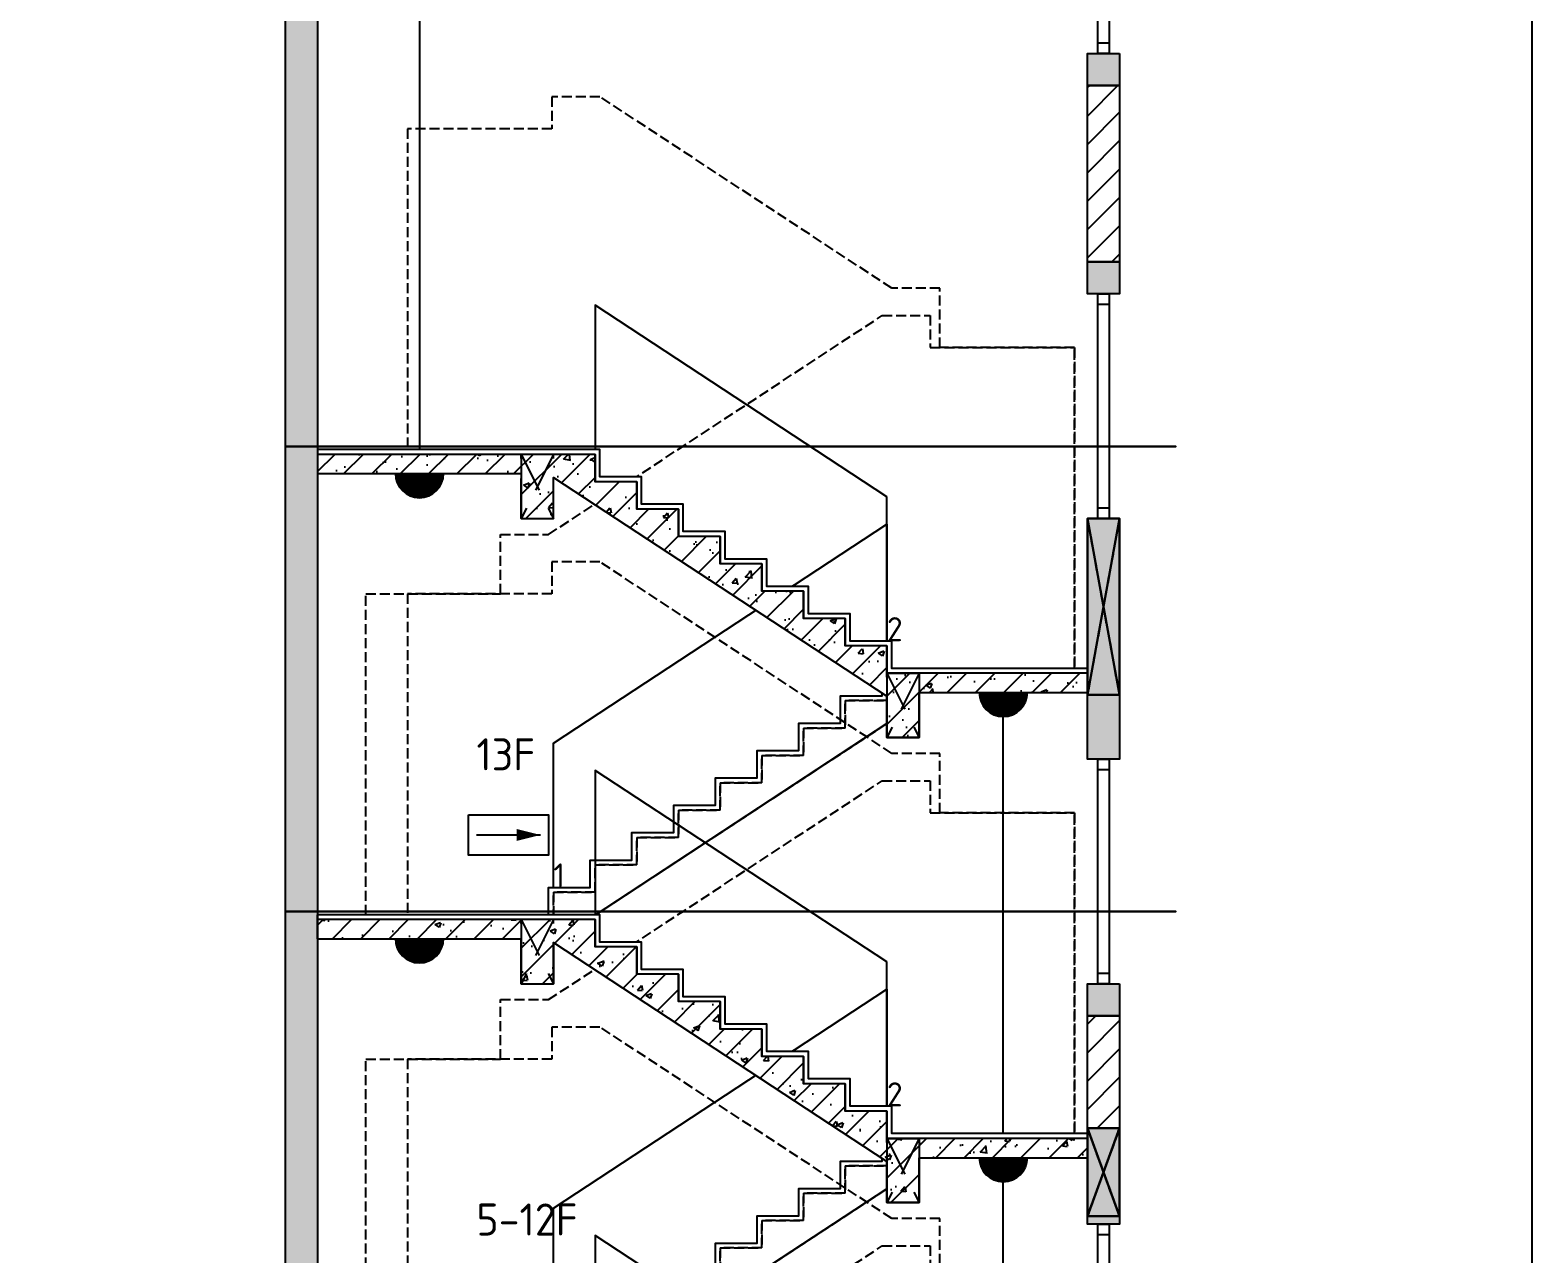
# Model space of a CAD drawing. Header units: millimetres. Extents: x -714894 to -19295, y 3400 to 234118.
# Drawn here: x -366512 to -357147, y 153308 to 160938 of the extents above; entities that cross this region are included whole.
import ezdxf

# ---------------------------------------------------------------- set-up
doc = ezdxf.new("R2010")
doc.units = ezdxf.units.MM
doc.header["$LTSCALE"] = 500
for name, pattern in [('DASH', [0.35, 0.25, -0.1]), ('DASHED', [0.75, 0.5, -0.25]), ('HIDDEN', [0.375, 0.25, -0.125])]:
    doc.linetypes.add(name, pattern=pattern)
for name, color, linetype in [('A_WALL_HACH', 251, 'Continuous'), ('AD-LEVL-HIGH', 61, 'Continuous'), ('AE-ABOV', 154, 'HIDDEN'), ('AE-ELEV-4-RAIL', 251, 'Continuous'), ('AE-FLOR', 151, 'Continuous'), ('AE-FNSH', 11, 'Continuous'), ('AE-STRU-HACH', 40, 'Continuous'), ('AE-WALL', 255, 'Continuous'), ('AE-WALL-HACH', 15, 'Continuous'), ('AE-WIND', 11, 'Continuous'), ('C-SHET-SHET', 144, 'Continuous'), ('C-XREF-INT', 7, 'Continuous'), ('E-LITE-LITE', 3, 'Continuous'), ('E-LITE-WIRE', 4, 'Continuous'), ('E-UNIV-EL', 140, 'Continuous'), ('S_BEAM', 4, 'DASHED')]:
    doc.layers.add(name, color=color, linetype=linetype)
doc.layers.add('DEFPOINTS-1', color=251, linetype='Continuous', plot=False)
doc.layers.add('DEFPOINTS-2', color=7, linetype='DASH', plot=False)
doc.styles.add('TH-STYLE3', font='tssdeng.shx', dxfattribs={"width": 0.65, "bigfont": 'tssdchn.shx'})
pattern_1 = [(45, (0, 0), (-88.3883, 88.3883), []), (50, (0, 0), (358.63, -31.376), [37.5, -412.5]), (355, (0, 0), (-69.376, 376.096), [30, -330]), (100.451, (29.9, -2.6), (289.255, 344.72), [31.87, -350.57]), (46.184, (0, 100), (533.62, -82.76), [56.25, -618.75]), (96.636, (44.47, 93.1), (467.33, 487.06), [47.805, -525.856]), (351.184, (0, 100), (467.33, 487.06), [45, -495]), (21, (50, 75), (298.454, -201.31), [37.5, -412.5]), (326, (50, 75), (121.658, 362.575), [30, -330]), (71.451, (74.87, 58.22), (420.11, 161.265), [31.87, -350.57]), (37.5, (0, 0), (6.08, 166.447), [0, -326, 0, -335, 0, -331.25]), (7.5, (0, 0), (131.535, 197.206), [0, -191, 0, -318.5, 0, -126.25]), (327.5, (-111.5, 0), (266.911, -11.2774), [0, -125, 0, -390, 0, -517.5]), (317.5, (-161.5, 0), (291.593, 50.052), [0, -162.5, 0, -259, 0, -367.5])]
pattern_2 = [(45.0573, (-0.09, 89.76), (-88.4767, 88.29995), [])]
pattern_3 = [(45.0573, (0, 0), (-88.4767, 88.2999), []), (50.0573, (0, 0), (358.6613, -31.0174), [37.5, -412.5]), (355.0573, (0, 0), (-69.7517, 376.0265), [30, -330]), (100.5087, (29.9, -2.6), (288.91, 345.009), [31.87, -350.571]), (46.2415, (-0.1, 100), (533.703, -82.226), [56.25, -618.75]), (96.6929, (44.4, 93.15), (466.844, 487.526), [47.805, -525.8565]), (351.2415, (-0.1, 100), (466.844, 487.526), [45, -495]), (21.0573, (49.92, 75.05), (298.6547, -201.011), [37.5, -412.5]), (326.0573, (49.92, 75.05), (121.295, 362.6965), [30, -330]), (71.5087, (74.8, 58.3), (419.95, 161.6853), [31.87, -350.571]), (37.5573, (0, 0), (5.9135, 166.4529), [0, -326, 0, -335, 0, -331.25]), (7.5573, (0, 0), (131.3375, 197.3373), [0, -191, 0, -318.5, 0, -126.25]), (327.5573, (-111.5, -0.11), (266.92236, -11.0105), [0, -125, 0, -390, 0, -517.5]), (317.5573, (-161.5, -0.16), (291.5429, 50.344), [0, -162.5, 0, -259, 0, -367.5])]

# ---------------------------------------------------------------- blocks, each defined once
blk = doc.blocks.new('E-BL302-2')
blk.add_line((-1.5, 0), (1.5, 0))
at = {"const_width": 1.5}
blk.add_lwpolyline([(-0.75, 0, 1), (0.75, 0, 1)], format="xyb", dxfattribs=at)
blk.add_arc((0, 0), 1.5, 180, 0)
blk = doc.blocks.new('13F_200805183930804793')
at = {"layer": 'AE-ABOV', "color": 11, "linetype": 'DASH', "ltscale": 0.5}
blk.add_lwpolyline([(2730, 3535.3), (1890, 3535.3), (1890, 3905.9), (1590, 3905.9), (-230, 5100), (-530, 5100), (-530, 4900), (-1430, 4900)], dxfattribs=at)
at = {"layer": 'AE-ABOV', "linetype": 'DASH', "ltscale": 0.5}
blk.add_lwpolyline([(-1690, 2000), (-850, 2000), (-850, 2370.6), (-550, 2370.6), (1530, 3735.3), (1830, 3735.3), (1830, 3535.3), (2730, 3535.3)], dxfattribs=at)
at = {"layer": 'AE-ELEV-4-RAIL', "linetype": 'Continuous', "ltscale": 0.5}
for points in [[(1560, 1705.9), (1560, 2605.9), (-260, 3800), (-260, 2900)], [(-520, 170.6), (-520, 1070.6), (1560, 2435.3), (1560, 1535.3)]]:
    blk.add_lwpolyline(points, dxfattribs=at)
at = {"layer": 'AE-FLOR', "color": 154, "linetype": 'Continuous', "ltscale": 0.5}
for points in [[(-1990, -30), (-1990, 0), (-550, 0), (-550, 170.6), (-290, 170.6), (-290, 341.2), (-30, 341.2), (-30, 511.8), (230, 511.8), (230, 682.4), (490, 682.4), (490, 852.9), (750, 852.9), (750, 1023.5), (1010, 1023.5), (1010, 1194.1), (1270, 1194.1), (1270, 1364.7), (1530, 1364.7), (1530, 1535.3), (2810, 1535.3), (2810, 1505.3)], [(2810, 1505.3), (2810, 1385.3), (1760, 1385.3), (1760, 1105.3), (1560, 1105.3), (1560, 1191.2), (-484.1, -150), (-520, -150), (-520, -430), (-720, -430), (-720, -150), (-1990, -150), (-1990, -30)]]:
    blk.add_lwpolyline(points, dxfattribs=at)
at = {"layer": 'AE-FLOR', "linetype": 'DASH', "ltscale": 0.5}
blk.add_lwpolyline([(-1990, -30), (-1990, 0), (-550, 0), (-550, 170.6), (-290, 170.6), (-290, 341.2), (-30, 341.2), (-30, 511.8), (230, 511.8), (230, 682.4), (490, 682.4), (490, 852.9), (750, 852.9), (750, 1023.5), (1010, 1023.5), (1010, 1194.1), (1270, 1194.1), (1270, 1364.7), (1530, 1364.7), (1530, 1535.3), (2810, 1535.3), (2810, 1505.3), (1560, 1505.3), (1560, 1334.7), (1300, 1334.7), (1300, 1164.1), (1040, 1164.1), (1040, 993.5), (780, 993.5), (780, 822.9), (520, 822.9), (520, 652.4), (260, 652.4), (260, 481.8), (0, 481.8), (0, 311.2), (-260, 311.2), (-260, 140.6), (-520, 140.6), (-520, -30), (-1990, -30)], dxfattribs=at)
at = {"layer": 'AE-FLOR', "color": 154, "linetype": 'DASH', "ltscale": 0.5}
blk.add_lwpolyline([(2810, 1505.3), (2810, 1385.3), (1760, 1385.3), (1760, 1105.3), (1560, 1105.3), (1560, 1191.2), (-484.1, -150), (-520, -150), (-520, -430), (-720, -430), (-720, -150), (-1990, -150), (-1990, -30), (-520, -30), (-520, 140.6), (-260, 140.6), (-260, 311.2), (0, 311.2), (0, 481.8), (260, 481.8), (260, 652.4), (520, 652.4), (520, 822.9), (780, 822.9), (780, 993.5), (1040, 993.5), (1040, 1164.1), (1300, 1164.1), (1300, 1334.7), (1560, 1334.7), (1560, 1505.3), (2810, 1505.3)], dxfattribs=at)
at = {"layer": 'AE-FNSH', "linetype": 'Continuous', "ltscale": 0.5}
blk.add_lwpolyline([(-230, 2900), (-1990, 2900), (-1990, 2870), (-230, 2870), (-230, 2900)], dxfattribs=at)
at = {"layer": 'DEFPOINTS-2', "linetype": 'DASH', "ltscale": 0.5}
for points in [[(-1430, 4900), (-1430, 2900)], [(2730, 3535.3), (2730, 1535.3)], [(2730, 1535.3), (2730, 3535.3)], [(-1690, 0), (-1690, 2000)]]:
    blk.add_lwpolyline(points, dxfattribs=at)
at = {"layer": 'S_BEAM', "color": 4, "linetype": 'DASHED'}
blk.add_lwpolyline([(-520, -30), (-520, -430), (-720, -430), (-720, -30), (-520, -30), (-720, -430), (-720, -30), (-520, -430), (-520, -30), (-520, -430), (-720, -430), (-720, -30), (-520, -30), (-720, -430), (-720, -30), (-520, -430), (-520, -30), (-520, -430), (-520, -30), (-520, -430)], dxfattribs=at)
at = {"layer": 'DEFPOINTS-1', "transparency": 33554531, "style": 'TH-STYLE3'}
for s, height, p in [('2', 150, (1560, 1705.3)), ('13F', 200, (-1000, 900)), ('1', 150, (-520, 170))]:
    blk.add_text(s, height=height, dxfattribs=at).set_placement(p)
blk.add_wipeout([(-260, 2870), (-1990, 2870), (-1990, 2750), (-720, 2750), (-720, 2470), (-520, 2470), (-520, 2750), (-260, 2750)]).dxf.layer = 'AE-WALL'
at = {"layer": 'A_WALL_HACH'}
h = blk.add_hatch(dxfattribs=at)
h.set_pattern_fill('钢筋混凝土', color=30, scale=50, style=0)
h.set_pattern_definition(pattern_1)
h.paths.add_polyline_path([(-260, 2870), (-1990, 2870), (-1990, 2750), (-720, 2750), (-720, 2470), (-520, 2470), (-520, 2750), (-260, 2750)], flags=0)
at = {"layer": 'AE-WALL', "linetype": 'Continuous', "ltscale": 0.5}
blk.add_lwpolyline([(-260, 2870), (-1990, 2870), (-1990, 2750), (-720, 2750), (-720, 2470), (-520, 2470), (-520, 2750), (-260, 2750), (-260, 2870)], close=True, dxfattribs=at)
blk.add_wipeout([(2810, 1505.3), (2810, 1535.3), (1590, 1535.3), (1590, 1705.9), (1330, 1705.9), (1330, 1876.5), (1070, 1876.5), (1070, 2047.1), (810, 2047.1), (810, 2217.6), (550, 2217.6), (550, 2388.2), (290, 2388.2), (290, 2558.8), (30, 2558.8), (30, 2729.4), (-230, 2729.4), (-230, 2900), (-1990, 2900), (-1990, 2870), (-260, 2870), (-260, 2699.4), (0, 2699.4), (0, 2528.8), (260, 2528.8), (260, 2358.2), (520, 2358.2), (520, 2187.6), (780, 2187.6), (780, 2017.1), (1040, 2017.1), (1040, 1846.5), (1300, 1846.5), (1300, 1675.9), (1560, 1675.9), (1560, 1505.3)]).dxf.layer = 'AE-FNSH'
at = {"layer": 'AE-FNSH', "linetype": 'Continuous', "ltscale": 0.5}
blk.add_lwpolyline([(2810, 1505.3), (2810, 1535.3), (1590, 1535.3), (1590, 1705.9), (1330, 1705.9), (1330, 1876.5), (1070, 1876.5), (1070, 2047.1), (810, 2047.1), (810, 2217.6), (550, 2217.6), (550, 2388.2), (290, 2388.2), (290, 2558.8), (30, 2558.8), (30, 2729.4), (-230, 2729.4), (-230, 2900), (-1990, 2900), (-1990, 2870), (-260, 2870), (-260, 2699.4), (0, 2699.4), (0, 2528.8), (260, 2528.8), (260, 2358.2), (520, 2358.2), (520, 2187.6), (780, 2187.6), (780, 2017.1), (1040, 2017.1), (1040, 1846.5), (1300, 1846.5), (1300, 1675.9), (1560, 1675.9), (1560, 1505.3), (2810, 1505.3)], dxfattribs=at)
blk.add_wipeout([(-1990, 2870), (-1990, 2750), (-720, 2750), (-720, 2470), (-520, 2470), (-520, 2726.5), (1560, 1361.8), (1560, 1105.3), (1760, 1105.3), (1760, 1385.3), (2810, 1385.3), (2810, 1505.3), (1560, 1505.3), (1560, 1675.9), (1300, 1675.9), (1300, 1846.5), (1040, 1846.5), (1040, 2017.1), (780, 2017.1), (780, 2187.6), (520, 2187.6), (520, 2358.2), (260, 2358.2), (260, 2528.8), (0, 2528.8), (0, 2699.4), (-260, 2699.4), (-260, 2870)]).dxf.layer = 'AE-WALL'
at = {"layer": 'A_WALL_HACH'}
h = blk.add_hatch(dxfattribs=at)
h.set_pattern_fill('钢筋混凝土', color=30, scale=50, style=0)
h.set_pattern_definition(pattern_1)
h.paths.add_polyline_path([(-1990, 2870), (-1990, 2750), (-720, 2750), (-720, 2470), (-520, 2470), (-520, 2726.5), (1560, 1361.8), (1560, 1105.3), (1760, 1105.3), (1760, 1385.3), (2810, 1385.3), (2810, 1505.3), (1560, 1505.3), (1560, 1675.9), (1300, 1675.9), (1300, 1846.5), (1040, 1846.5), (1040, 2017.1), (780, 2017.1), (780, 2187.6), (520, 2187.6), (520, 2358.2), (260, 2358.2), (260, 2528.8), (0, 2528.8), (0, 2699.4), (-260, 2699.4), (-260, 2870)], flags=0)
at = {"layer": 'AE-WALL', "linetype": 'Continuous', "ltscale": 0.5}
blk.add_lwpolyline([(-1990, 2870), (-1990, 2750), (-720, 2750), (-720, 2470), (-520, 2470), (-520, 2726.5), (1560, 1361.8), (1560, 1105.3), (1760, 1105.3), (1760, 1385.3), (2810, 1385.3), (2810, 1505.3), (1560, 1505.3), (1560, 1675.9), (1300, 1675.9), (1300, 1846.5), (1040, 1846.5), (1040, 2017.1), (780, 2017.1), (780, 2187.6), (520, 2187.6), (520, 2358.2), (260, 2358.2), (260, 2528.8), (0, 2528.8), (0, 2699.4), (-260, 2699.4), (-260, 2870), (-1990, 2870)], close=True, dxfattribs=at)
at = {"layer": 'S_BEAM', "color": 4, "linetype": 'DASHED'}
for points in [[(-720, 2870), (-720, 2470), (-520, 2470), (-520, 2870), (-720, 2870), (-520, 2470), (-520, 2870), (-720, 2470), (-720, 2870), (-720, 2470)], [(1760, 1505.3), (1760, 1105.3), (1560, 1105.3), (1560, 1505.3), (1760, 1505.3), (1560, 1105.3), (1560, 1505.3), (1760, 1105.3), (1760, 1505.3), (1760, 1105.3), (1560, 1105.3), (1560, 1505.3), (1760, 1505.3), (1560, 1105.3), (1560, 1505.3), (1760, 1105.3), (1760, 1505.3), (1760, 1105.3), (1760, 1505.3), (1760, 1105.3)], [(1560, 1505.3), (1560, 1105.3), (1760, 1105.3), (1760, 1505.3), (1560, 1505.3), (1760, 1105.3), (1760, 1505.3), (1560, 1105.3), (1560, 1505.3), (1560, 1105.3), (1760, 1105.3), (1760, 1505.3), (1560, 1505.3), (1760, 1105.3), (1760, 1505.3), (1560, 1105.3), (1560, 1505.3), (1560, 1105.3), (1560, 1505.3), (1560, 1105.3)], [(1560, 1505.3), (1560, 1105.3), (1760, 1105.3), (1760, 1505.3), (1560, 1505.3), (1760, 1105.3), (1760, 1505.3), (1560, 1105.3), (1560, 1505.3), (1560, 1105.3), (1760, 1105.3), (1760, 1505.3), (1560, 1505.3), (1760, 1105.3), (1760, 1505.3), (1560, 1105.3), (1560, 1505.3), (1560, 1105.3), (1560, 1505.3), (1560, 1105.3)]]:
    blk.add_lwpolyline(points, dxfattribs=at)
blk = doc.blocks.new('12F_200805183930906843')
at = {"layer": 'AE-ABOV', "color": 11, "linetype": 'DASH', "ltscale": 0.5}
blk.add_lwpolyline([(2730, 3535.3), (1890, 3535.3), (1890, 3905.9), (1590, 3905.9), (-230, 5100), (-530, 5100), (-530, 4900), (-1430, 4900)], dxfattribs=at)
at = {"layer": 'AE-ABOV', "linetype": 'DASH', "ltscale": 0.5}
blk.add_lwpolyline([(-1690, 2000), (-850, 2000), (-850, 2370.6), (-550, 2370.6), (1530, 3735.3), (1830, 3735.3), (1830, 3535.3), (2730, 3535.3)], dxfattribs=at)
at = {"layer": 'AE-ELEV-4-RAIL', "linetype": 'Continuous', "ltscale": 0.5}
for points in [[(1560, 1705.9), (1560, 2605.9), (-260, 3800), (-260, 2900)], [(-520, 170.6), (-520, 1070.6), (1560, 2435.3), (1560, 1535.3)]]:
    blk.add_lwpolyline(points, dxfattribs=at)
at = {"layer": 'AE-FLOR', "color": 154, "linetype": 'Continuous', "ltscale": 0.5}
for points in [[(-1990, -30), (-1990, 0), (-550, 0), (-550, 170.6), (-290, 170.6), (-290, 341.2), (-30, 341.2), (-30, 511.8), (230, 511.8), (230, 682.4), (490, 682.4), (490, 852.9), (750, 852.9), (750, 1023.5), (1010, 1023.5), (1010, 1194.1), (1270, 1194.1), (1270, 1364.7), (1530, 1364.7), (1530, 1535.3), (2810, 1535.3), (2810, 1505.3)], [(2810, 1505.3), (2810, 1385.3), (1760, 1385.3), (1760, 1105.3), (1560, 1105.3), (1560, 1191.2), (-484.1, -150), (-520, -150), (-520, -430), (-720, -430), (-720, -150), (-1990, -150), (-1990, -30)]]:
    blk.add_lwpolyline(points, dxfattribs=at)
at = {"layer": 'AE-FLOR', "linetype": 'DASH', "ltscale": 0.5}
blk.add_lwpolyline([(-1990, -30), (-1990, 0), (-550, 0), (-550, 170.6), (-290, 170.6), (-290, 341.2), (-30, 341.2), (-30, 511.8), (230, 511.8), (230, 682.4), (490, 682.4), (490, 852.9), (750, 852.9), (750, 1023.5), (1010, 1023.5), (1010, 1194.1), (1270, 1194.1), (1270, 1364.7), (1530, 1364.7), (1530, 1535.3), (2810, 1535.3), (2810, 1505.3), (1560, 1505.3), (1560, 1334.7), (1300, 1334.7), (1300, 1164.1), (1040, 1164.1), (1040, 993.5), (780, 993.5), (780, 822.9), (520, 822.9), (520, 652.4), (260, 652.4), (260, 481.8), (0, 481.8), (0, 311.2), (-260, 311.2), (-260, 140.6), (-520, 140.6), (-520, -30), (-1990, -30)], dxfattribs=at)
at = {"layer": 'AE-FLOR', "color": 154, "linetype": 'DASH', "ltscale": 0.5}
blk.add_lwpolyline([(2810, 1505.3), (2810, 1385.3), (1760, 1385.3), (1760, 1105.3), (1560, 1105.3), (1560, 1191.2), (-484.1, -150), (-520, -150), (-520, -430), (-720, -430), (-720, -150), (-1990, -150), (-1990, -30), (-520, -30), (-520, 140.6), (-260, 140.6), (-260, 311.2), (0, 311.2), (0, 481.8), (260, 481.8), (260, 652.4), (520, 652.4), (520, 822.9), (780, 822.9), (780, 993.5), (1040, 993.5), (1040, 1164.1), (1300, 1164.1), (1300, 1334.7), (1560, 1334.7), (1560, 1505.3), (2810, 1505.3)], dxfattribs=at)
at = {"layer": 'DEFPOINTS-2', "linetype": 'DASH', "ltscale": 0.5}
for points in [[(-1430, 4900), (-1430, 2900)], [(2730, 3535.3), (2730, 1535.3)], [(2730, 1535.3), (2730, 3535.3)], [(-1690, 0), (-1690, 2000)]]:
    blk.add_lwpolyline(points, dxfattribs=at)
at = {"layer": 'S_BEAM', "color": 4, "linetype": 'DASHED'}
blk.add_lwpolyline([(-520, -30), (-520, -430), (-720, -430), (-720, -30), (-520, -30), (-720, -430), (-720, -30), (-520, -430), (-520, -30), (-520, -430), (-720, -430), (-720, -30), (-520, -30), (-720, -430), (-720, -30), (-520, -430), (-520, -30), (-520, -430), (-520, -30), (-520, -430)], dxfattribs=at)
at = {"layer": 'DEFPOINTS-1', "transparency": 33554531, "style": 'TH-STYLE3'}
for s, height, p in [('2', 150, (1560, 1705.3)), ('5-12F', 200, (-1000, 900)), ('1', 150, (-520, 170))]:
    blk.add_text(s, height=height, dxfattribs=at).set_placement(p)
blk.add_wipeout([(2810, 1505.3), (2810, 1535.3), (1590, 1535.3), (1590, 1705.9), (1330, 1705.9), (1330, 1876.5), (1070, 1876.5), (1070, 2047.1), (810, 2047.1), (810, 2217.6), (550, 2217.6), (550, 2388.2), (290, 2388.2), (290, 2558.8), (30, 2558.8), (30, 2729.4), (-230, 2729.4), (-230, 2900), (-1990, 2900), (-1990, 2870), (-260, 2870), (-260, 2699.4), (0, 2699.4), (0, 2528.8), (260, 2528.8), (260, 2358.2), (520, 2358.2), (520, 2187.6), (780, 2187.6), (780, 2017.1), (1040, 2017.1), (1040, 1846.5), (1300, 1846.5), (1300, 1675.9), (1560, 1675.9), (1560, 1505.3)]).dxf.layer = 'AE-FNSH'
at = {"layer": 'AE-FNSH', "linetype": 'Continuous', "ltscale": 0.5}
blk.add_lwpolyline([(2810, 1505.3), (2810, 1535.3), (1590, 1535.3), (1590, 1705.9), (1330, 1705.9), (1330, 1876.5), (1070, 1876.5), (1070, 2047.1), (810, 2047.1), (810, 2217.6), (550, 2217.6), (550, 2388.2), (290, 2388.2), (290, 2558.8), (30, 2558.8), (30, 2729.4), (-230, 2729.4), (-230, 2900), (-1990, 2900), (-1990, 2870), (-260, 2870), (-260, 2699.4), (0, 2699.4), (0, 2528.8), (260, 2528.8), (260, 2358.2), (520, 2358.2), (520, 2187.6), (780, 2187.6), (780, 2017.1), (1040, 2017.1), (1040, 1846.5), (1300, 1846.5), (1300, 1675.9), (1560, 1675.9), (1560, 1505.3), (2810, 1505.3)], dxfattribs=at)
blk.add_wipeout([(-1990, 2870), (-1990, 2750), (-720, 2750), (-720, 2470), (-520, 2470), (-520, 2726.5), (1560, 1361.8), (1560, 1105.3), (1760, 1105.3), (1760, 1385.3), (2810, 1385.3), (2810, 1505.3), (1560, 1505.3), (1560, 1675.9), (1300, 1675.9), (1300, 1846.5), (1040, 1846.5), (1040, 2017.1), (780, 2017.1), (780, 2187.6), (520, 2187.6), (520, 2358.2), (260, 2358.2), (260, 2528.8), (0, 2528.8), (0, 2699.4), (-260, 2699.4), (-260, 2870)]).dxf.layer = 'AE-WALL'
at = {"layer": 'A_WALL_HACH'}
h = blk.add_hatch(dxfattribs=at)
h.set_pattern_fill('钢筋混凝土', color=30, scale=50, style=0)
h.set_pattern_definition(pattern_1)
h.paths.add_polyline_path([(-1990, 2870), (-1990, 2750), (-720, 2750), (-720, 2470), (-520, 2470), (-520, 2726.5), (1560, 1361.8), (1560, 1105.3), (1760, 1105.3), (1760, 1385.3), (2810, 1385.3), (2810, 1505.3), (1560, 1505.3), (1560, 1675.9), (1300, 1675.9), (1300, 1846.5), (1040, 1846.5), (1040, 2017.1), (780, 2017.1), (780, 2187.6), (520, 2187.6), (520, 2358.2), (260, 2358.2), (260, 2528.8), (0, 2528.8), (0, 2699.4), (-260, 2699.4), (-260, 2870)], flags=0)
at = {"layer": 'AE-WALL', "linetype": 'Continuous', "ltscale": 0.5}
blk.add_lwpolyline([(-1990, 2870), (-1990, 2750), (-720, 2750), (-720, 2470), (-520, 2470), (-520, 2726.5), (1560, 1361.8), (1560, 1105.3), (1760, 1105.3), (1760, 1385.3), (2810, 1385.3), (2810, 1505.3), (1560, 1505.3), (1560, 1675.9), (1300, 1675.9), (1300, 1846.5), (1040, 1846.5), (1040, 2017.1), (780, 2017.1), (780, 2187.6), (520, 2187.6), (520, 2358.2), (260, 2358.2), (260, 2528.8), (0, 2528.8), (0, 2699.4), (-260, 2699.4), (-260, 2870), (-1990, 2870)], close=True, dxfattribs=at)
at = {"layer": 'S_BEAM', "color": 4, "linetype": 'DASHED'}
for points in [[(-720, 2870), (-720, 2470), (-520, 2470), (-520, 2870), (-720, 2870), (-520, 2470), (-520, 2870), (-720, 2470), (-720, 2870), (-720, 2470)], [(1760, 1505.3), (1760, 1105.3), (1560, 1105.3), (1560, 1505.3), (1760, 1505.3), (1560, 1105.3), (1560, 1505.3), (1760, 1105.3), (1760, 1505.3), (1760, 1105.3), (1560, 1105.3), (1560, 1505.3), (1760, 1505.3), (1560, 1105.3), (1560, 1505.3), (1760, 1105.3), (1760, 1505.3), (1760, 1105.3), (1760, 1505.3), (1760, 1105.3)], [(1560, 1505.3), (1560, 1105.3), (1760, 1105.3), (1760, 1505.3), (1560, 1505.3), (1760, 1105.3), (1760, 1505.3), (1560, 1105.3), (1560, 1505.3), (1560, 1105.3), (1760, 1105.3), (1760, 1505.3), (1560, 1505.3), (1760, 1105.3), (1760, 1505.3), (1560, 1105.3), (1560, 1505.3), (1560, 1105.3), (1560, 1505.3), (1560, 1105.3)], [(1560, 1505.3), (1560, 1105.3), (1760, 1105.3), (1760, 1505.3), (1560, 1505.3), (1760, 1105.3), (1760, 1505.3), (1560, 1105.3), (1560, 1505.3), (1560, 1105.3), (1760, 1105.3), (1760, 1505.3), (1560, 1505.3), (1760, 1105.3), (1760, 1505.3), (1560, 1105.3), (1560, 1505.3), (1560, 1105.3), (1560, 1505.3), (1560, 1105.3)]]:
    blk.add_lwpolyline(points, dxfattribs=at)
blk = doc.blocks.new('4F_200910115835583043')
at = {"layer": 'AE-ABOV', "color": 11, "linetype": 'DASH', "ltscale": 0.5}
blk.add_lwpolyline([(2730, 3535.3), (1890, 3535.3), (1890, 3905.9), (1590, 3905.9), (-230, 5100), (-530, 5100), (-530, 4900), (-1430, 4900)], dxfattribs=at)
at = {"layer": 'AE-ABOV', "linetype": 'DASH', "ltscale": 0.5}
blk.add_lwpolyline([(-1690, 2000), (-850, 2000), (-850, 2370.6), (-550, 2370.6), (1530, 3735.3), (1830, 3735.3), (1830, 3535.3), (2730, 3535.3)], dxfattribs=at)
at = {"layer": 'AE-ELEV-4-RAIL', "linetype": 'Continuous', "ltscale": 0.5}
for points in [[(1560, 1705.9), (1560, 2605.9), (-260, 3800), (-260, 2900)], [(-520, 170.6), (-520, 1070.6), (1560, 2435.3), (1560, 1535.3)]]:
    blk.add_lwpolyline(points, dxfattribs=at)
at = {"layer": 'AE-FLOR', "color": 154, "linetype": 'Continuous', "ltscale": 0.5}
for points in [[(-1990, -30), (-1990, 0), (-550, 0), (-550, 170.6), (-290, 170.6), (-290, 341.2), (-30, 341.2), (-30, 511.8), (230, 511.8), (230, 682.4), (490, 682.4), (490, 852.9), (750, 852.9), (750, 1023.5), (1010, 1023.5), (1010, 1194.1), (1270, 1194.1), (1270, 1364.7), (1530, 1364.7), (1530, 1535.3), (2810, 1535.3), (2810, 1505.3)], [(2810, 1505.3), (2810, 1385.3), (1760, 1385.3), (1760, 1105.3), (1560, 1105.3), (1560, 1191.2), (-484.1, -150), (-520, -150), (-520, -430), (-720, -430), (-720, -150), (-1990, -150), (-1990, -30)]]:
    blk.add_lwpolyline(points, dxfattribs=at)
at = {"layer": 'AE-FLOR', "linetype": 'DASH', "ltscale": 0.5}
blk.add_lwpolyline([(-1990, -30), (-1990, 0), (-550, 0), (-550, 170.6), (-290, 170.6), (-290, 341.2), (-30, 341.2), (-30, 511.8), (230, 511.8), (230, 682.4), (490, 682.4), (490, 852.9), (750, 852.9), (750, 1023.5), (1010, 1023.5), (1010, 1194.1), (1270, 1194.1), (1270, 1364.7), (1530, 1364.7), (1530, 1535.3), (2810, 1535.3), (2810, 1505.3), (1560, 1505.3), (1560, 1334.7), (1300, 1334.7), (1300, 1164.1), (1040, 1164.1), (1040, 993.5), (780, 993.5), (780, 822.9), (520, 822.9), (520, 652.4), (260, 652.4), (260, 481.8), (0, 481.8), (0, 311.2), (-260, 311.2), (-260, 140.6), (-520, 140.6), (-520, -30), (-1990, -30)], dxfattribs=at)
at = {"layer": 'AE-FLOR', "color": 154, "linetype": 'DASH', "ltscale": 0.5}
blk.add_lwpolyline([(2810, 1505.3), (2810, 1385.3), (1760, 1385.3), (1760, 1105.3), (1560, 1105.3), (1560, 1191.2), (-484.1, -150), (-520, -150), (-520, -430), (-720, -430), (-720, -150), (-1990, -150), (-1990, -30), (-520, -30), (-520, 140.6), (-260, 140.6), (-260, 311.2), (0, 311.2), (0, 481.8), (260, 481.8), (260, 652.4), (520, 652.4), (520, 822.9), (780, 822.9), (780, 993.5), (1040, 993.5), (1040, 1164.1), (1300, 1164.1), (1300, 1334.7), (1560, 1334.7), (1560, 1505.3), (2810, 1505.3)], dxfattribs=at)
at = {"layer": 'DEFPOINTS-2', "linetype": 'DASH', "ltscale": 0.5}
for points in [[(-1430, 4900), (-1430, 2900)], [(2730, 3535.3), (2730, 1535.3)], [(2730, 1535.3), (2730, 3535.3)], [(-1690, 0), (-1690, 2000)]]:
    blk.add_lwpolyline(points, dxfattribs=at)
at = {"layer": 'S_BEAM', "color": 4, "linetype": 'DASHED'}
blk.add_lwpolyline([(-520, -30), (-520, -430), (-720, -430), (-720, -30), (-520, -30), (-720, -430), (-720, -30), (-520, -430), (-520, -30), (-520, -430), (-720, -430), (-720, -30), (-520, -30), (-720, -430), (-720, -30), (-520, -430), (-520, -30), (-520, -430), (-520, -30), (-520, -430)], dxfattribs=at)
at = {"layer": 'DEFPOINTS-1', "transparency": 33554531, "style": 'TH-STYLE3'}
for s, height, p in [('2', 150, (1560, 1705.3)), ('4F', 200, (-1000, 900)), ('1', 150, (-520, 170))]:
    blk.add_text(s, height=height, dxfattribs=at).set_placement(p)
blk.add_wipeout([(2810, 1505.3), (2810, 1535.3), (1590, 1535.3), (1590, 1705.9), (1330, 1705.9), (1330, 1876.5), (1070, 1876.5), (1070, 2047.1), (810, 2047.1), (810, 2217.6), (550, 2217.6), (550, 2388.2), (290, 2388.2), (290, 2558.8), (30, 2558.8), (30, 2729.4), (-230, 2729.4), (-230, 2900), (-1990, 2900), (-1990, 2870), (-260, 2870), (-260, 2699.4), (0, 2699.4), (0, 2528.8), (260, 2528.8), (260, 2358.2), (520, 2358.2), (520, 2187.6), (780, 2187.6), (780, 2017.1), (1040, 2017.1), (1040, 1846.5), (1300, 1846.5), (1300, 1675.9), (1560, 1675.9), (1560, 1505.3)]).dxf.layer = 'AE-FNSH'
at = {"layer": 'AE-FNSH', "linetype": 'Continuous', "ltscale": 0.5}
blk.add_lwpolyline([(2810, 1505.3), (2810, 1535.3), (1590, 1535.3), (1590, 1705.9), (1330, 1705.9), (1330, 1876.5), (1070, 1876.5), (1070, 2047.1), (810, 2047.1), (810, 2217.6), (550, 2217.6), (550, 2388.2), (290, 2388.2), (290, 2558.8), (30, 2558.8), (30, 2729.4), (-230, 2729.4), (-230, 2900), (-1990, 2900), (-1990, 2870), (-260, 2870), (-260, 2699.4), (0, 2699.4), (0, 2528.8), (260, 2528.8), (260, 2358.2), (520, 2358.2), (520, 2187.6), (780, 2187.6), (780, 2017.1), (1040, 2017.1), (1040, 1846.5), (1300, 1846.5), (1300, 1675.9), (1560, 1675.9), (1560, 1505.3), (2810, 1505.3)], dxfattribs=at)
blk.add_wipeout([(-1990, 2870), (-1990, 2750), (-720, 2750), (-720, 2470), (-520, 2470), (-520, 2726.5), (1560, 1361.8), (1560, 1105.3), (1760, 1105.3), (1760, 1385.3), (2810, 1385.3), (2810, 1505.3), (1560, 1505.3), (1560, 1675.9), (1300, 1675.9), (1300, 1846.5), (1040, 1846.5), (1040, 2017.1), (780, 2017.1), (780, 2187.6), (520, 2187.6), (520, 2358.2), (260, 2358.2), (260, 2528.8), (0, 2528.8), (0, 2699.4), (-260, 2699.4), (-260, 2870)]).dxf.layer = 'AE-WALL'
at = {"layer": 'A_WALL_HACH'}
h = blk.add_hatch(dxfattribs=at)
h.set_pattern_fill('钢筋混凝土', color=30, scale=50, style=0)
h.set_pattern_definition(pattern_1)
h.paths.add_polyline_path([(-1990, 2870), (-1990, 2750), (-720, 2750), (-720, 2470), (-520, 2470), (-520, 2726.5), (1560, 1361.8), (1560, 1105.3), (1760, 1105.3), (1760, 1385.3), (2810, 1385.3), (2810, 1505.3), (1560, 1505.3), (1560, 1675.9), (1300, 1675.9), (1300, 1846.5), (1040, 1846.5), (1040, 2017.1), (780, 2017.1), (780, 2187.6), (520, 2187.6), (520, 2358.2), (260, 2358.2), (260, 2528.8), (0, 2528.8), (0, 2699.4), (-260, 2699.4), (-260, 2870)], flags=0)
at = {"layer": 'AE-WALL', "linetype": 'Continuous', "ltscale": 0.5}
blk.add_lwpolyline([(-1990, 2870), (-1990, 2750), (-720, 2750), (-720, 2470), (-520, 2470), (-520, 2726.5), (1560, 1361.8), (1560, 1105.3), (1760, 1105.3), (1760, 1385.3), (2810, 1385.3), (2810, 1505.3), (1560, 1505.3), (1560, 1675.9), (1300, 1675.9), (1300, 1846.5), (1040, 1846.5), (1040, 2017.1), (780, 2017.1), (780, 2187.6), (520, 2187.6), (520, 2358.2), (260, 2358.2), (260, 2528.8), (0, 2528.8), (0, 2699.4), (-260, 2699.4), (-260, 2870), (-1990, 2870)], close=True, dxfattribs=at)
at = {"layer": 'S_BEAM', "color": 4, "linetype": 'DASHED'}
for points in [[(-720, 2870), (-720, 2470), (-520, 2470), (-520, 2870), (-720, 2870), (-520, 2470), (-520, 2870), (-720, 2470), (-720, 2870), (-720, 2470)], [(1760, 1505.3), (1760, 1105.3), (1560, 1105.3), (1560, 1505.3), (1760, 1505.3), (1560, 1105.3), (1560, 1505.3), (1760, 1105.3), (1760, 1505.3), (1760, 1105.3), (1560, 1105.3), (1560, 1505.3), (1760, 1505.3), (1560, 1105.3), (1560, 1505.3), (1760, 1105.3), (1760, 1505.3), (1760, 1105.3), (1760, 1505.3), (1760, 1105.3)], [(1560, 1505.3), (1560, 1105.3), (1760, 1105.3), (1760, 1505.3), (1560, 1505.3), (1760, 1105.3), (1760, 1505.3), (1560, 1105.3), (1560, 1505.3), (1560, 1105.3), (1760, 1105.3), (1760, 1505.3), (1560, 1505.3), (1760, 1105.3), (1760, 1505.3), (1560, 1105.3), (1560, 1505.3), (1560, 1105.3), (1560, 1505.3), (1560, 1105.3)], [(1560, 1505.3), (1560, 1105.3), (1760, 1105.3), (1760, 1505.3), (1560, 1505.3), (1760, 1105.3), (1760, 1505.3), (1560, 1105.3), (1560, 1505.3), (1560, 1105.3), (1760, 1105.3), (1760, 1505.3), (1560, 1505.3), (1760, 1105.3), (1760, 1505.3), (1560, 1105.3), (1560, 1505.3), (1560, 1105.3), (1560, 1505.3), (1560, 1105.3)]]:
    blk.add_lwpolyline(points, dxfattribs=at)
blk = doc.blocks.new('克隆_1号楼楼梯_200805183930801002')
at = {"layer": 'C-XREF-INT'}
blk.add_blockref('13F_200805183930804793', (0, 19330), dxfattribs=at)
blk.add_blockref('12F_200805183930906843', (0, 16430), dxfattribs=at)
blk.add_blockref('4F_200910115835583043', (0, 13530), dxfattribs=at)
blk = doc.blocks.new('DXMX_View_SectionJoint_DEFAULT_200916171107478125')
at = {"layer": 'AE-STRU-HACH'}
h = blk.add_hatch(dxfattribs=at)
h.set_pattern_fill('钢筋混凝土', color=40, scale=50, angle=0.05729578, style=0)
h.set_pattern_definition(pattern_3)
h.paths.add_polyline_path([(8500, 16450), (8500, 27150), (8700, 27150), (8700, 26550), (13500, 26550), (13500, 27150), (13900, 27150), (13900, 27050), (13800, 27050), (13800, 26250), (13700, 26250), (13700, 26100), (13500, 26100), (13500, 26450), (8700, 26450), (8700, 16450)], flags=0)
h.paths.add_polyline_path([(13700, 24700), (13700, 24500), (13500, 24500), (13500, 24700)], flags=0)
h.paths.add_polyline_path([(13700, 23400), (13700, 23200), (13500, 23200), (13500, 23400)], flags=0)
h.paths.add_polyline_path([(13700, 21800), (13700, 20300), (13500, 20300), (13500, 21800)], flags=0)
h.paths.add_polyline_path([(13700, 18900), (13700, 18700), (13500, 18700), (13500, 18900)], flags=0)
h.paths.add_polyline_path([(13700, 18000), (13700, 17400), (13500, 17400), (13500, 18000)], flags=0)
h = blk.add_hatch(dxfattribs=at)
h.set_pattern_fill('钢筋混凝土', color=40, scale=50, angle=0.05729578, style=0)
h.set_pattern_definition(pattern_3)
h.paths.add_polyline_path([(8500, 16450), (8500, 27150), (8700, 27150), (8700, 26550), (13500, 26550), (13500, 27150), (13900, 27150), (13900, 27050), (13800, 27050), (13800, 26250), (13700, 26250), (13700, 26100), (13500, 26100), (13500, 26450), (8700, 26450), (8700, 16450)], flags=0)
h.paths.add_polyline_path([(13700, 24700), (13700, 24500), (13500, 24500), (13500, 24700)], flags=0)
h.paths.add_polyline_path([(13700, 23400), (13700, 23200), (13500, 23200), (13500, 23400)], flags=0)
h.paths.add_polyline_path([(13700, 21800), (13700, 20300), (13500, 20300), (13500, 21800)], flags=0)
h.paths.add_polyline_path([(13700, 18900), (13700, 18700), (13500, 18700), (13500, 18900)], flags=0)
h.paths.add_polyline_path([(13700, 18000), (13700, 17400), (13500, 17400), (13500, 18000)], flags=0)
at = {"layer": 'AE-WALL-HACH'}
h = blk.add_hatch(dxfattribs=at)
h.set_pattern_fill('普通砖', color=15, scale=50, angle=0.05729578, style=0)
h.set_pattern_definition(pattern_2)
h.paths.add_polyline_path([(13700, 24500), (13700, 23400), (13500, 23400), (13500, 24500)], flags=0)
h.paths.add_polyline_path([(13700, 18700), (13700, 18000), (13500, 18000), (13500, 18700)], flags=0)
h = blk.add_hatch(dxfattribs=at)
h.set_pattern_fill('普通砖', color=15, scale=50, angle=0.05729578, style=0)
h.set_pattern_definition(pattern_2)
h.paths.add_polyline_path([(13700, 24500), (13700, 23400), (13500, 23400), (13500, 24500)], flags=0)
h.paths.add_polyline_path([(13700, 18700), (13700, 18000), (13500, 18000), (13500, 18700)], flags=0)
at = {"layer": 'AD-LEVL-HIGH', "color": 1, "ltscale": 0.3}
for points in [[(8500, 22250), (14050.198, 22250), (8500, 22250), (14050.198, 22250)], [(8500, 22250), (14050.198, 22250), (8500, 22250), (14050.198, 22250)], [(8500, 19350), (14050.198, 19350), (8500, 19350), (14050.198, 19350)], [(8500, 19350), (14050.198, 19350), (8500, 19350), (14050.198, 19350)]]:
    blk.add_lwpolyline(points, dxfattribs=at)
at = {"layer": 'AE-STRU-HACH', "color": 7, "ltscale": 0.3}
for points in [[(8500, 16450), (8500, 27150), (8700, 27150), (8700, 26550), (13500, 26550), (13500, 27150), (13900, 27150), (13900, 27050), (13800, 27050), (13800, 26250), (13700, 26250), (13700, 26100), (13500, 26100), (13500, 26450), (8700, 26450), (8700, 16450), (8500, 16450)], [(8500, 16450), (8500, 27150), (8700, 27150), (8700, 26550), (13500, 26550), (13500, 27150), (13900, 27150), (13900, 27050), (13800, 27050), (13800, 26250), (13700, 26250), (13700, 26100), (13500, 26100), (13500, 26450), (8700, 26450), (8700, 16450), (8500, 16450)], [(13700, 24700), (13700, 24500), (13500, 24500), (13500, 24700), (13700, 24700)], [(13700, 24700), (13700, 24500), (13500, 24500), (13500, 24700), (13700, 24700)], [(13700, 23400), (13700, 23200), (13500, 23200), (13500, 23400), (13700, 23400)], [(13700, 23400), (13700, 23200), (13500, 23200), (13500, 23400), (13700, 23400)], [(13700, 21800), (13700, 20300), (13500, 20300), (13500, 21800), (13700, 21800)], [(13700, 21800), (13700, 20300), (13500, 20300), (13500, 21800), (13700, 21800)], [(13700, 18900), (13700, 18700), (13500, 18700), (13500, 18900), (13700, 18900)], [(13700, 18900), (13700, 18700), (13500, 18700), (13500, 18900), (13700, 18900)], [(13700, 18000), (13700, 17400), (13500, 17400), (13500, 18000), (13700, 18000)], [(13700, 18000), (13700, 17400), (13500, 17400), (13500, 18000), (13700, 18000)]]:
    blk.add_lwpolyline(points, close=True, dxfattribs=at)
at = {"layer": 'AE-WALL', "ltscale": 0.3}
for points in [[(8500, 16450), (8500, 27150), (8700, 27150), (8700, 26550), (13500, 26550), (13500, 27150), (13900, 27150), (13900, 27050), (13800, 27050), (13800, 26250), (13700, 26250), (13700, 26100), (13500, 26100), (13500, 26450), (8700, 26450), (8700, 16450), (8500, 16450)], [(13700, 24700), (13700, 24500), (13500, 24500), (13500, 24700), (13700, 24700)], [(13700, 24500), (13700, 23400), (13500, 23400), (13500, 24500), (13700, 24500)], [(13700, 23400), (13700, 23200), (13500, 23200), (13500, 23400), (13700, 23400)], [(13700, 21800), (13700, 20300), (13500, 20300), (13500, 21800), (13700, 21800)], [(13700, 18900), (13700, 18700), (13500, 18700), (13500, 18900), (13700, 18900)], [(13700, 18700), (13700, 18000), (13500, 18000), (13500, 18700), (13700, 18700)], [(13700, 18000), (13700, 17400), (13500, 17400), (13500, 18000), (13700, 18000)]]:
    blk.add_lwpolyline(points, dxfattribs=at)
at = {"layer": 'AE-WALL-HACH', "color": 7, "ltscale": 0.3}
for points in [[(13700, 24500), (13700, 23400), (13500, 23400), (13500, 24500), (13700, 24500)], [(13700, 24500), (13700, 23400), (13500, 23400), (13500, 24500), (13700, 24500)], [(13700, 18700), (13700, 18000), (13500, 18000), (13500, 18700), (13700, 18700)], [(13700, 18700), (13700, 18000), (13500, 18000), (13500, 18700), (13700, 18700)]]:
    blk.add_lwpolyline(points, close=True, dxfattribs=at)
at = {"layer": 'AE-WIND', "ltscale": 0.3}
for points in [[(13635, 26100), (13635, 24700), (13565, 24700), (13565, 26100), (13635, 26100)], [(13635, 24765.96), (13635, 24700), (13565, 24700), (13565, 24765.96), (13635, 24765.96)], [(13635, 24765.96), (13635, 24700), (13565, 24700), (13565, 24765.96), (13635, 24765.96)], [(13635, 23200), (13635, 21800), (13565, 21800), (13565, 23200), (13635, 23200)], [(13635, 23200), (13635, 23134.04), (13565, 23134.04), (13565, 23200), (13635, 23200)], [(13635, 23200), (13635, 23134.04), (13565, 23134.04), (13565, 23200), (13635, 23200)], [(13635, 21865.96), (13635, 21800), (13565, 21800), (13565, 21865.96), (13635, 21865.96)], [(13635, 21865.96), (13635, 21800), (13565, 21800), (13565, 21865.96), (13635, 21865.96)], [(13635, 20300), (13635, 18900), (13565, 18900), (13565, 20300), (13635, 20300)], [(13635, 20300), (13635, 20234.04), (13565, 20234.04), (13565, 20300), (13635, 20300)], [(13635, 20300), (13635, 20234.04), (13565, 20234.04), (13565, 20300), (13635, 20300)], [(13635, 18965.96), (13635, 18900), (13565, 18900), (13565, 18965.96), (13635, 18965.96)], [(13635, 18965.96), (13635, 18900), (13565, 18900), (13565, 18965.96), (13635, 18965.96)], [(13635, 17400), (13635, 16450), (13565, 16450), (13565, 17400), (13635, 17400)], [(13635, 17400), (13635, 17334.04), (13565, 17334.04), (13565, 17400), (13635, 17400)], [(13635, 17400), (13635, 17334.04), (13565, 17334.04), (13565, 17400), (13635, 17400)]]:
    blk.add_lwpolyline(points, dxfattribs=at)
at = {"layer": 'DEFPOINTS-1', "ltscale": 0.3}
for points in [[(13500, 21800), (13700, 21800), (13500, 21800), (13700, 21800)], [(13500, 20700), (13500, 21800), (13500, 20700), (13500, 21800)], [(13700, 20700), (13500, 21800), (13700, 20700), (13500, 21800)], [(13700, 20700), (13500, 21800), (13700, 20700), (13500, 21800)], [(13500, 20700), (13700, 21800), (13500, 20700), (13700, 21800)], [(13500, 20700), (13700, 21800), (13500, 20700), (13700, 21800)], [(13700, 20700), (13700, 21800), (13700, 20700), (13700, 21800)], [(13500, 20700), (13700, 20700), (13500, 20700), (13700, 20700)], [(13500, 18000), (13700, 18000), (13500, 18000), (13700, 18000)], [(13500, 17450), (13500, 18000), (13500, 17450), (13500, 18000)], [(13700, 17450), (13500, 18000), (13700, 17450), (13500, 18000)], [(13700, 17450), (13500, 18000), (13700, 17450), (13500, 18000)], [(13500, 17450), (13700, 18000), (13500, 17450), (13700, 18000)], [(13500, 17450), (13700, 18000), (13500, 17450), (13700, 18000)], [(13700, 17450), (13700, 18000), (13700, 17450), (13700, 18000)], [(13500, 17450), (13700, 17450), (13500, 17450), (13700, 17450)]]:
    blk.add_lwpolyline(points, dxfattribs=at)
at = {"layer": 'DEFPOINTS-2', "ltscale": 0.3}
for points in [[(13635, 26100), (13635, 24700), (13565, 24700), (13565, 26100), (13635, 26100)], [(13635, 24765.96), (13635, 24700), (13565, 24700), (13565, 24765.96), (13635, 24765.96)], [(13635, 24765.96), (13635, 24700), (13565, 24700), (13565, 24765.96), (13635, 24765.96)], [(13635, 23200), (13635, 21800), (13565, 21800), (13565, 23200), (13635, 23200)], [(13635, 23200), (13635, 23134.04), (13565, 23134.04), (13565, 23200), (13635, 23200)], [(13635, 23200), (13635, 23134.04), (13565, 23134.04), (13565, 23200), (13635, 23200)], [(13635, 21865.96), (13635, 21800), (13565, 21800), (13565, 21865.96), (13635, 21865.96)], [(13635, 21865.96), (13635, 21800), (13565, 21800), (13565, 21865.96), (13635, 21865.96)], [(13635, 20300), (13635, 18900), (13565, 18900), (13565, 20300), (13635, 20300)], [(13635, 20300), (13635, 20234.04), (13565, 20234.04), (13565, 20300), (13635, 20300)], [(13635, 20300), (13635, 20234.04), (13565, 20234.04), (13565, 20300), (13635, 20300)], [(13635, 18965.96), (13635, 18900), (13565, 18900), (13565, 18965.96), (13635, 18965.96)], [(13635, 18965.96), (13635, 18900), (13565, 18900), (13565, 18965.96), (13635, 18965.96)], [(13635, 17400), (13635, 16450), (13565, 16450), (13565, 17400), (13635, 17400)], [(13635, 17400), (13635, 17334.04), (13565, 17334.04), (13565, 17400), (13635, 17400)], [(13635, 17400), (13635, 17334.04), (13565, 17334.04), (13565, 17400), (13635, 17400)]]:
    blk.add_lwpolyline(points, dxfattribs=at)
at = {"layer": 'S_BEAM', "ltscale": 0.3}
for points in [[(13500, 21800), (13700, 21800), (13500, 21800), (13700, 21800)], [(13500, 20700), (13500, 21800), (13500, 20700), (13500, 21800)], [(13700, 20700), (13500, 21800), (13700, 20700), (13500, 21800)], [(13700, 20700), (13500, 21800), (13700, 20700), (13500, 21800)], [(13500, 20700), (13700, 21800), (13500, 20700), (13700, 21800)], [(13500, 20700), (13700, 21800), (13500, 20700), (13700, 21800)], [(13700, 20700), (13700, 21800), (13700, 20700), (13700, 21800)], [(13500, 20700), (13700, 20700), (13500, 20700), (13700, 20700)], [(13500, 18000), (13700, 18000), (13500, 18000), (13700, 18000)], [(13500, 17450), (13500, 18000), (13500, 17450), (13500, 18000)], [(13700, 17450), (13500, 18000), (13700, 17450), (13500, 18000)], [(13700, 17450), (13500, 18000), (13700, 17450), (13500, 18000)], [(13500, 17450), (13700, 18000), (13500, 17450), (13700, 18000)], [(13500, 17450), (13700, 18000), (13500, 17450), (13700, 18000)], [(13700, 17450), (13700, 18000), (13700, 17450), (13700, 18000)], [(13500, 17450), (13700, 17450), (13500, 17450), (13700, 17450)]]:
    blk.add_lwpolyline(points, dxfattribs=at)
blk = doc.blocks.new('E-BFEL200')
blk.add_lwpolyline([(-2.5, 1.25), (2.5, 1.25), (2.5, -1.25), (-2.5, -1.25)], close=True)
at = {"layer": 'E-UNIV-EL'}
blk.add_line((-2, 0), (2, 0), dxfattribs=at)
blk.add_lwpolyline([(0.5, 0, 0.75, 0, 0), (2, 0, 0, 0, 0)], format="xyseb", dxfattribs=at)

msp = doc.modelspace()

# ---------------------------------------------------------------- linework, layer by layer
at = {"layer": 'E-LITE-WIRE'}
for points in [[(-362468.81, 162543.05), (-364083.81, 162543.05), (-364083.81, 158173.05)], [(-360443.81, 153908.34), (-360443.81, 156658.34)], [(-360443.81, 151008.34), (-360443.81, 153758.34)]]:
    msp.add_lwpolyline(points, dxfattribs=at)

# ---------------------------------------------------------------- block references
at = {"layer": 'E-LITE-LITE', "xscale": 100, "yscale": 100, "zscale": 100}
for p in [(-364083.81, 158173.05), (-360443.81, 156808.34), (-364083.81, 155273.05), (-360443.81, 153908.34)]:
    msp.add_blockref('E-BL302-2', p, dxfattribs=at)

# ---------------------------------------------------------------- next in the draw order: block references
at = {"layer": 'C-XREF-INT'}
msp.add_blockref('克隆_1号楼楼梯_200805183930801002', (-362728.81, 136093.05), dxfattribs=at)

# ---------------------------------------------------------------- next in the draw order: linework, layer by layer
at = {"layer": 'C-SHET-SHET'}
msp.add_lwpolyline([(-377147.48, 164747.79), (-357147.48, 164747.79), (-357147.48, 125947.79), (-377147.48, 125947.79)], close=True, dxfattribs=at)

# ---------------------------------------------------------------- next in the draw order: block references
at = {"layer": 'C-XREF-INT'}
msp.add_blockref('DXMX_View_SectionJoint_DEFAULT_200916171107478125', (-373418.81, 136093.05), dxfattribs=at)
at = {"layer": 'E-LITE-LITE', "xscale": 100, "yscale": 100, "zscale": 100}
msp.add_blockref('E-BFEL200', (-363528.81, 155920.42), dxfattribs=at)

doc.saveas('drawing.dxf')
